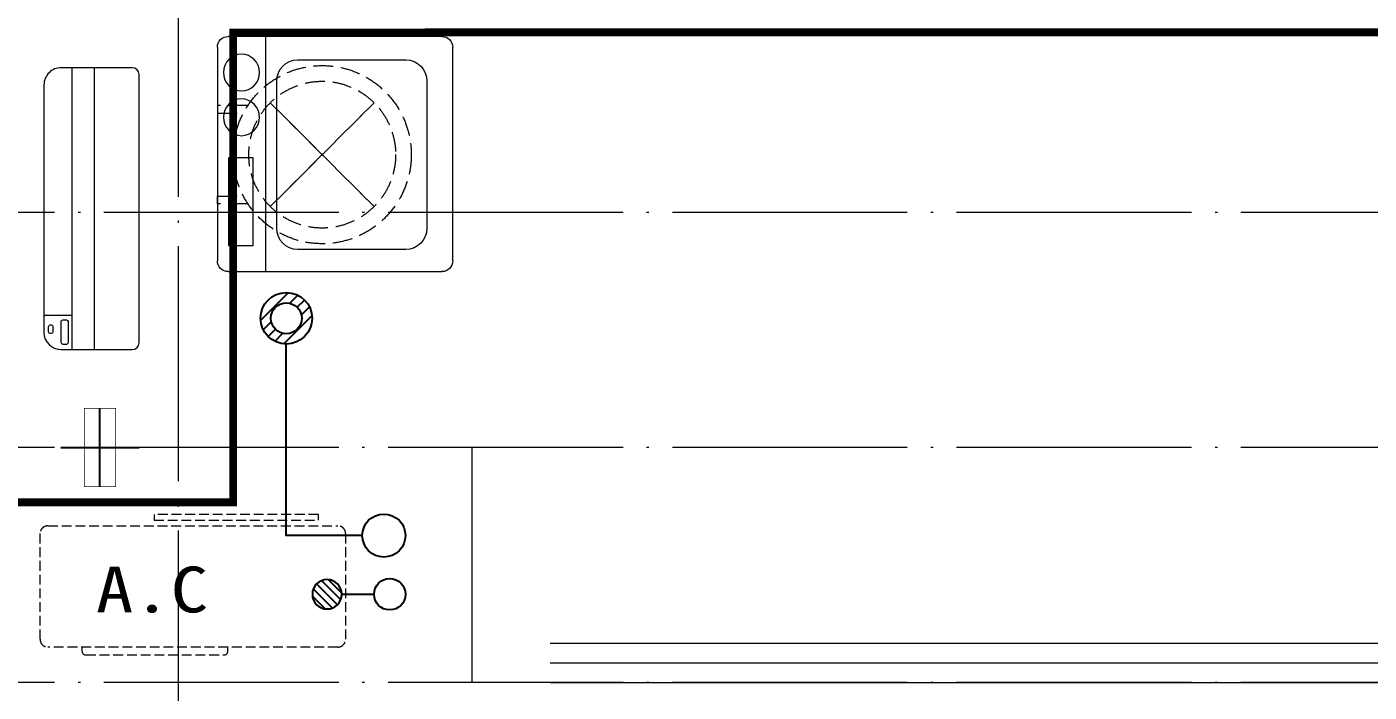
# Model space of a CAD drawing. Extents: x -518115 to 1124316, y -209821 to 1628073.
# Drawn here: x 868230 to 871658, y -176660 to -174961 of the extents above; entities that cross this region are included whole.
import ezdxf

# ---------------------------------------------------------------- set-up
doc = ezdxf.new("R2010")
doc.units = 0
doc.header["$LTSCALE"] = 1000
doc.header["$MEASUREMENT"] = 0
for name, pattern in [('$1$DASH', [0.35, 0.25, -0.1]), ('DASH', [0.35, 0.25, -0.1]), ('DOTE', [2.4200000000000004, 2, -0.2, 0.02, -0.2])]:
    doc.linetypes.add(name, pattern=pattern)
for name, color, linetype, lineweight in [('DOTE', 19, 'DOTE', 9), ('LVTRY', 1, 'Continuous', 13), ('平面-栏杆', 135, 'Continuous', 15), ('平面-看线', 45, 'Continuous', 15), ('平面-空调室内机', 176, 'Continuous', 9), ('平面-空调预留孔', 173, 'Continuous', 15), ('空调', 76, 'Continuous', 13), ('粉刷', 251, 'Continuous', 9)]:
    doc.layers.add(name, color=color, linetype=linetype, lineweight=lineweight)
for name, color, linetype in [('EQUIP_地漏', 7, 'Continuous'), ('VPIPE-凝结', 150, 'Continuous'), ('VPIPE-废水', 31, 'Continuous'), ('机电标识类', 1, 'Continuous')]:
    doc.layers.add(name, color=color, linetype=linetype)
doc.styles.add('黑体', font='')
doc.styles.get('黑体').set_extended_font_data('SimHei')

# ---------------------------------------------------------------- blocks, each defined once
blk = doc.blocks.new('gsergvr')
at = {"layer": '平面-空调预留孔', "linetype": 'DASH', "ltscale": 0.1}
for p, q in [((34075.40689820799, 17176.21177392045), (34075.40689820799, 17166.21177392045)), ((34085.40689820799, 17156.21177392045), (34438.2425664645, 17156.21177392045)), ((34448.2425664645, 17166.21177392045), (34448.2425664645, 17176.21177392045))]:
    blk.add_line(p, q, dxfattribs=at)
blk.add_lwpolyline([(34728.55383313683, 17176.21177392068), (33988.55383313683, 17176.21177392045, -0.414213562373517), (33968.55383313683, 17196.21177392045), (33968.5538331373, 17466.21177392045, -0.414213562372746), (33988.5538331373, 17486.21177392045), (34728.55383313636, 17486.21177392045, -0.4142135623727947), (34748.55383313636, 17466.21177392045), (34748.55383313683, 17196.21177392091, -0.4142135623733224)], format="xyb", close=True, dxfattribs=at)
blk.add_lwpolyline([(34679.34183939642, 17515.32109233934), (34259.5236940319, 17515.32109233934), (34259.5236940319, 17500.20703668251), (34679.34183939642, 17500.20703668251)], close=True, dxfattribs=at)
for centre, start, end in [((34085.40689820799, 17166.21177392045), 180, 270), ((34438.2425664645, 17166.21177392045), 270, 0)]:
    blk.add_arc(centre, 10, start, end, dxfattribs=at)
at = {"layer": '平面-空调预留孔', "color": 251, "linetype": 'DASH', "ltscale": 0.1, "true_color": 0x636466, "style": '黑体', "width": 1.2}
blk.add_text('A.C', height=117.045, dxfattribs=at).set_placement((34110.94965887904, 17264.83656359856))
blk = doc.blocks.new('rtyryrtyeeretee')
at = {"layer": '平面-空调预留孔'}
blk.add_blockref('gsergvr', (635673.4605407391, 326705.7952499206), dxfattribs=at)
blk = doc.blocks.new('GDGDRGDGDRGDR')
blk.add_blockref('rtyryrtyeeretee', (-208678.2818820322, 97240.07148382411))
blk = doc.blocks.new('dnfhfn')
at = {"linetype": '$1$DASH', "ltscale": 0.2}
for p, q in [((101.8984962723892, 495.000031470118, -2.359636360997379e-09), (121.8984962723892, 495.000031470118, -2.359636360997379e-09)), ((101.8984962723892, 417.1853479389541, -2.359636360997379e-09), (101.8984962723892, 495.000031470118, -2.359636360997379e-09)), ((121.8984962723892, 495.000031470118, -2.359636360997379e-09), (121.8984962723892, 429.0058331504954, -2.359636360997379e-09)), ((353.1017998967993, 495.000031470118, -2.359636360997379e-09), (333.1017998967993, 495.000031470118, -2.359636360997379e-09)), ((333.1017998967993, 495.000031470118, -2.359636360997379e-09), (333.1017998967993, 429.0058331504954, -2.359636360997379e-09)), ((353.1017998967993, 417.1853479389541, -2.359636360997379e-09), (353.1017998967993, 495.000031470118, -2.359636360997379e-09))]:
    blk.add_line(p, q, dxfattribs=at)
at = {"linetype": '$1$DASH', "ltscale": 0.2, "elevation": -2.359636360997379e-09}
for points in [[(94.91774319857359, 360.0825529289432), (94.91774319857359, 360.0825529289432), (360.0827860850841, 94.91750992601737), (360.0827860850841, 94.91750992601737)], [(360.0827861726284, 360.0825529010035), (94.91774310916662, 94.91750995395705), (94.91774310916662, 94.91750995395705), (360.0827861726284, 360.0825529010035)]]:
    blk.add_lwpolyline(points, close=True, dxfattribs=at)
at = {"linetype": '$1$DASH', "ltscale": 0.2}
for radius in [227.5000000426377, 187.5000000426377]:
    blk.add_circle((227.5002646408975, 227.5000314274803, -2.359636360997379e-09), radius, dxfattribs=at)
blk = doc.blocks.new('$TwtSys$00000543')
for p, q in [((-93.61191613507253, -8.532828222891112), (8.532828222720127, 93.61191613524352)), ((12.46562189858378, 55.00516585458899), (41.70321270589193, 84.24275666206813)), ((39.88082245889382, 39.88082245889382), (66.46803743171768, 66.46803743154669)), ((-8.532828222720127, -93.61191613524352), (93.6119161354145, 8.532828222891112)), ((55.00516585475998, 12.46562189841279), (84.24275666206813, 41.70321270589193)), ((-84.24275666206813, -41.70321270589193), (-55.00516585475998, -12.46562189841279)), ((-66.46803743308556, -66.46803743308556), (-39.88082245889382, -39.88082245889382)), ((-41.70321270589193, -84.24275666206813), (-12.46562189824181, -55.00516585458899))]:
    blk.add_line(p, q)
for radius in [94, 56.4]:
    blk.add_circle((0, 0), radius)
blk = doc.blocks.new('RECTANG')
for p, q in [((1.00000000000004, 1.00000000000004), (0, 1.00000000000004)), ((0, 1.00000000000004), (0, 0)), ((1.00000000000004, 0), (1.00000000000004, 1.00000000000004)), ((0, 0), (1.00000000000004, 0))]:
    blk.add_line(p, q)
blk = doc.blocks.new('洗衣机')
at = {"layer": 'LVTRY'}
for p, q in [((3791567.361739737, 243472.1311109139), (3791020.978428917, 243472.1311109139)), ((3791116.547650196, 243472.1311109139), (3791116.547650196, 242871.5050683203)), ((3790993.746954995, 243444.5237557961), (3790993.746954995, 242899.1124234381)), ((3791594.59321366, 242899.1124234381), (3791594.59321366, 243444.5237557961)), ((3791198.977629842, 243412.6941587822), (3791474.884451542, 243412.6941587822)), ((3791145.054954439, 242982.4807401235), (3791145.054954439, 243358.0271784722)), ((3791528.807126945, 243358.0271784722), (3791528.807126945, 242982.4807401235)), ((3791474.884451542, 242927.8137598135), (3791198.977629842, 242927.8137598135)), ((3791020.978428917, 242871.5050683203), (3791567.361739737, 242871.5050683203))]:
    blk.add_line(p, q, dxfattribs=at)
at = {"layer": 'LVTRY', "extrusion": (0, 0, -1)}
for centre, major_axis, ratio, start_param, end_param in [((3791020.978428917, 243444.5237557961), (-1.908531711022078e-08, 27.60735511779785), 0.9863847444471043, -1.570796326112996, 7.008549296472211e-10), ((3791567.361739737, 243444.5237557961), (-5.264563262736361e-09, 27.60735511779785), 0.9863847444471043, 1.933262439024475e-10, 1.570796326982994), ((3791055.147302595, 243379.8474220779), (-1.532403957494624e-08, 46.92390957762836), 0.9863847444493448, 3.141592653920872, 9.424777961100459), ((3791198.977629842, 243358.0271784722), (4.764609934498854e-09, 54.66698031005217), 0.9863847444472746, 4.712388980298719, 6.283185307091227), ((3791474.884451542, 243358.0271784722), (-4.76474120185596e-09, 54.66698031005217), 0.9863847444472746, 8.836242848531128e-11, 1.57079632688087), ((3791055.147302595, 243265.6659087724), (-1.532403957494624e-08, 46.92390957762836), 0.9863847444493448, 3.141592653920872, 9.424777961100459), ((3791198.977629842, 242982.4807401235), (-6.265914279833452e-09, 54.66698031005218), 0.9863847444472746, 3.141592653705994, 4.712388980497749), ((3791474.884451542, 242982.4807401235), (6.265651745155644e-09, 54.66698031005217), 0.986384744447275, 1.570796326681842, 3.141592653473596), ((3791020.978428917, 242899.1124234381), (1.908525212675288e-08, 27.60735511779785), 0.9863847444471043, 3.14159265288894, 4.712388979702792), ((3791567.361739737, 242899.1124234381), (5.264433297526799e-09, 27.60735511779784), 0.9863847444471044, 1.570796326606803, 3.141592653396471)]:
    blk.add_ellipse(centre, major_axis=major_axis, ratio=ratio, start_param=start_param, end_param=end_param, dxfattribs=at)
at = {"layer": 'LVTRY', "xscale": 63.25620569481588, "yscale": 224.5369532744355, "zscale": 64.12934308941763, "rotation": 180}
blk.add_blockref('RECTANG', (3791085.200501846, 243162.4333077016), dxfattribs=at)
blk = doc.blocks.new('$TwtSys$00000141')
at = {"color": 1}
for p, q in [((-47.09803151780761, 3.836055847277748), (-5.041545145413693, 45.89254221967349)), ((-47.09803151780761, 3.836055847277748), (-5.041545145413693, 45.89254221967349)), ((-43.60958444554853, -17.52724007043071), (17.52724007042889, 43.60958444554853)), ((-43.60958444554853, -17.52724007043071), (17.52724007042889, 43.60958444554853)), ((-33.23401871576607, -33.23401871577153), (33.23401871576607, 33.23401871576425)), ((-33.23401871576607, -33.23401871576971), (33.23401871576607, 33.23401871576425)), ((-16.17805684451741, -43.53063328177632), (43.79137317708955, 16.43879673983065)), ((-16.17805684451741, -43.53063328177632), (43.79137317708955, 16.43879673983247)), ((5.715553844029273, -46.12975947626182), (46.12974035062325, -5.715572969671484)), ((5.715553844029273, -46.12975947626182), (46.12974035062325, -5.715572969671484))]:
    blk.add_line(p, q, dxfattribs=at)
blk.add_circle((0, -1.818989403545856e-12), 47, dxfattribs=at)
blk.add_circle((0, -1.818989403545856e-12), 47, dxfattribs=at)
blk = doc.blocks.new('A$C001338C2')
for p, q in [((844.9999883423079, 303.6000072514144), (54.99998834231155, 303.6000543390692)), ((109.0525457565491, 214.7673082745569), (109.0525510513944, 303.6000511174025)), ((-1.49359439092e-05, 248.6000576173246), (-2.84423585981e-05, 22.0000576172315)), ((899.9999715576414, 22.00000397306576), (899.9999850640525, 248.6000039731589)), ((21.99997024633922, 5.63059293199e-05), (877.9999702463392, 5.2843679441e-06))]:
    blk.add_line(p, q)
at = {"lineweight": 5}
for p, q in [((899.9999830474662, 214.7672611304297), (-1.69525337697e-05, 214.7673147745954)), ((899.9999787804518, 143.1781611304468), (-2.12195482163e-05, 143.1782147746126))]:
    blk.add_line(p, q, dxfattribs=at)
for points in [[(73.08482630450817, 275.0144977724194), (56.77886350143308, 275.0144987443309, -0.414213562373095), (51.27886382925863, 280.5144990721565), (51.27886400034913, 283.3844664433818, -0.414213562373095), (56.77886432817468, 288.8844661155563), (73.08482713124977, 288.8844651436448, -0.4142135623732024), (78.58482680342422, 283.3844648158192), (78.58482663233372, 280.5144974445939, -0.414213562373095)], [(89.24090579471158, 226.3562818807586), (22.19125331861505, 226.3562858772129, -0.414213562372504), (16.6912536464406, 231.8562862050385), (16.69125431894281, 243.1390318179401, -0.414213562373095), (22.19125464676836, 248.6390314901146), (89.24090712286488, 248.6390274936603, -0.414213562373095), (94.74090679503934, 243.1390271658347), (94.74090612253713, 231.8562815529331, -0.414213562373095)]]:
    blk.add_lwpolyline(points, format="xyb", close=True)
for centre, radius, start, end in [((54.99998506405609, 248.6000543390692), 55.0000000000001, 89.99999658490542, 179.9999965849054), ((844.9999850640525, 248.6000072514144), 55.0000000000001, 359.9999965849054, 89.99999658490542), ((21.9999715576414, 22.00005630592932), 22.00000000000004, 179.9999965849054, 269.9999965849054), ((877.9999715576414, 22.00000528436794), 22.00000000000004, 269.9999965849054, 359.9999965849054)]:
    blk.add_arc(centre, radius, start, end)
blk = doc.blocks.new('dongkong')
blk.add_wipeout([(-603756.0415179721, 210770.96306340612), (-603756.0415180603, 210570.80961624245), (-603836.0415181214, 210570.80961593534), (-603836.0415181519, 210770.96306307407)])
at = {"layer": '机电标识类', "color": 250, "linetype": 'DASH', "ltscale": 400}
for p, q in [((-603796.0415180789, 210770.9630630909), (-603796.0415180789, 210570.8096162414)), ((-603896.0415180789, 210670.6929921169), (-603696.0415180789, 210670.6929921169))]:
    blk.add_line(p, q, dxfattribs=at)
at = {"layer": '空调', "color": 6, "linetype": 'DASH', "const_width": 2}
blk.add_lwpolyline([(-603756.0415180789, 210770.9630630909), (-603756.0415180789, 210570.8096162414), (-603836.0415180789, 210570.8096162414), (-603836.0415180789, 210770.9630630909)], close=True, dxfattribs=at)
blk = doc.blocks.new('GDGDGDSDA')
at = {"layer": 'DOTE', "linetype": 'DOTE', "ltscale": 0.3}
for p, q in [((460034.6024018053, 370658.3318268224), (460034.8407879619, 359558.331827242)), ((471334.8193115436, 362758.3318186833), (417334.819312298, 362758.3318186833)), ((471334.8193115436, 362158.331827242), (417334.819312298, 362158.331827242)), ((460784.784949936, 362158.331827242), (460784.7978356741, 361558.331827242)), ((471334.8193115436, 361558.331827242), (417334.819312298, 361558.331827242))]:
    blk.add_line(p, q, dxfattribs=at)

msp = doc.modelspace()

# ---------------------------------------------------------------- linework, layer by layer
at = {"color": 5, "linetype": 'DASH', "ltscale": 0.8, "const_width": 20}
msp.add_lwpolyline([(868006.6245543297, -176174.8077736572), (868756.6124911504, -176174.815827953), (868756.6241652588, -174974.8073362743), (875076.6245546282, -174974.8073361705), (875076.624554603, -175574.807343745), (878056.6245537027, -175574.8073440016), (878056.6245538625, -167394.8073437548), (869856.6245549336, -167394.8073442578), (869856.624554963, -165594.8073361239), (867756.6235379707, -165594.8073362584)], dxfattribs=at)
at = {"layer": '平面-栏杆'}
for points in [[(869566.5787121522, -176584.8073435343), (874216.5787121485, -176584.8073450754)], [(869566.5787121522, -176634.8073435334), (874216.5787121485, -176634.8073450754)]]:
    msp.add_lwpolyline(points, dxfattribs=at)

# ---------------------------------------------------------------- next in the draw order: block references
msp.add_blockref('GDGDRGDGDRGDR', (407300, -617666.8939061885))

# ---------------------------------------------------------------- next in the draw order: linework, layer by layer
at = {"layer": 'VPIPE-凝结', "ltscale": 0.1}
for points in [[(869086.5787166833, -176259.8073363415), (868892.4753911663, -176259.8073363412), (868892.475391167, -175770.6073361794)], [(869034.1787169031, -176409.807345839), (869116.5787166833, -176409.8073440386)]]:
    msp.add_lwpolyline(points, dxfattribs=at)
at = {"layer": 'VPIPE-凝结'}
msp.add_circle((869156.5787166833, -176409.8073440386), 40, dxfattribs=at)
at = {"layer": 'VPIPE-废水'}
msp.add_circle((869141.5787166833, -176259.8073440386), 55, dxfattribs=at)
at = {"layer": '平面-看线'}
msp.add_lwpolyline([(869566.5787121522, -176534.807343535), (874216.5787121485, -176534.8073450756)], dxfattribs=at)

# ---------------------------------------------------------------- next in the draw order: block references
at = {"layer": 'EQUIP_地漏', "xscale": 0.7000000000000001, "yscale": 0.7000000000000001, "zscale": 0.7000000000000001}
msp.add_blockref('$TwtSys$00000543', (868892.475391167, -175704.8073361794), dxfattribs=at)
at = {"layer": 'EQUIP_地漏', "xscale": 0.8, "yscale": -0.8, "zscale": 0.8, "rotation": 179.999999999993}
msp.add_blockref('$TwtSys$00000141', (868996.578716903, -176409.807345839), dxfattribs=at)
at = {"layer": '平面-空调室内机', "ltscale": 0.3, "xscale": -1, "rotation": 180}
msp.add_blockref('dongkong', (1472212.523554858, 34636.00227220648), dxfattribs=at)
at = {"layer": '平面-空调预留孔', "xscale": 0.800000000046565, "yscale": 0.800000000046565, "zscale": 0.800000000046565, "rotation": 90.00000023343017}
msp.add_blockref('A$C001338C2', (868516.3873701912, -175784.8073062794), dxfattribs=at)
at = {"layer": '平面-空调预留孔', "rotation": 89.99999999999304}
msp.add_blockref('dnfhfn', (869211.6754224269, -175514.4608274648, 2.359636360997379e-09), dxfattribs=at)
at = {"layer": '粉刷'}
msp.add_blockref('洗衣机', (-2922277.168238119, -418457.2085176521), dxfattribs=at)

# ---------------------------------------------------------------- next in the draw order: block references
msp.add_blockref('GDGDGDSDA', (408581.7593905515, -538193.1391624467))

doc.saveas('drawing.dxf')
